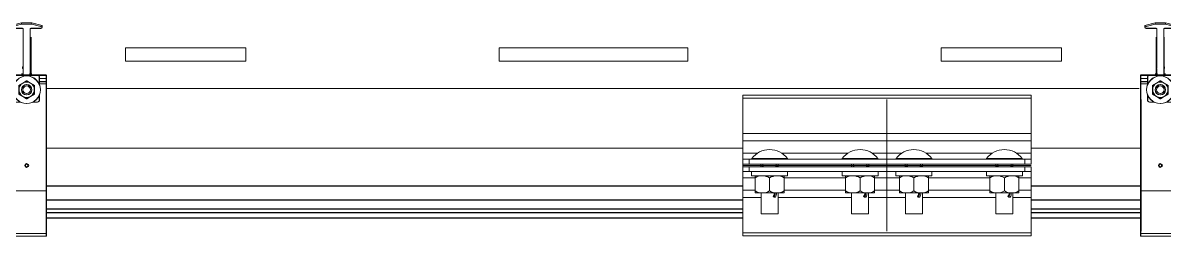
# Model space of a CAD drawing. Header units: feet. Extents: x 0.3 to 98.5, y -18.6 to 31.5.
# Drawn here: x 67.081 to 69.492, y -5.478 to -5.027 of the extents above; entities that cross this region are included whole.
import ezdxf

# ---------------------------------------------------------------- set-up
doc = ezdxf.new("R2010")
doc.units = ezdxf.units.FT
doc.header["$MEASUREMENT"] = 0
for name, color, linetype in [('ATI CENTER SUPPORT', 7, 'Continuous'), ('DC FEEEDERS', 1, 'Continuous'), ('DC STRING CABLES', 30, 'Continuous')]:
    doc.layers.add(name, color=color, linetype=linetype)

# ---------------------------------------------------------------- blocks, each defined once
blk = doc.blocks.new('CLAMP')
at = {"color": 3, "linetype": 'Continuous', "lineweight": 15}
for p, q in [((-0.0144, 0.1299), (-0.0144, 0.1287)), ((-0.0048, 0.1326), (-0.0142, 0.1302)), ((-0.0048, 0.1315), (-0.0142, 0.129)), ((-0.0142, 0.1302), (-0.0142, 0.129)), ((-0.0131, 0.1275), (-0.004, 0.1275)), ((-0.0048, 0.1326), (-0.0048, 0.1315)), ((0.0048, 0.1326), (-0.0048, 0.1326)), ((0.0048, 0.1315), (-0.0048, 0.1315)), ((0.004, 0.1275), (0.0131, 0.1275)), ((0.0048, 0.1326), (0.0048, 0.1315)), ((0.0142, 0.1302), (0.0048, 0.1326)), ((0.0142, 0.129), (0.0048, 0.1315)), ((0.0142, 0.1302), (0.0142, 0.129)), ((0.0144, 0.1299), (0.0144, 0.1287)), ((-0.0032, 0.1267), (-0.0032, 0.091)), ((0.0032, 0.1242), (0.0032, 0.1267)), ((0.0032, 0.091), (0.0032, 0.1242)), ((-0.0035, 0.0851), (-0.0049, 0.0851)), ((-0.0035, 0.0851), (-0.0049, 0.0851)), ((-0.0049, 0.0848), (-0.0041, 0.0848)), ((-0.0041, 0.0848), (-0.0041, 0.0841)), ((-0.0032, 0.0921), (-0.0037, 0.0916)), ((-0.0037, 0.0916), (-0.0037, 0.0905)), ((-0.0037, 0.0916), (-0.0037, 0.0916)), ((-0.0032, 0.091), (-0.0037, 0.0905)), ((-0.0037, 0.0905), (-0.0032, 0.09)), ((-0.0032, 0.09), (-0.0032, 0.0851)), ((0.0032, 0.0921), (0.0037, 0.0916)), ((0.0032, 0.091), (0.0037, 0.0905)), ((0.0037, 0.0905), (0.0032, 0.09)), ((0.0032, 0.0839), (0.0032, 0.09)), ((0.0037, 0.0916), (0.0037, 0.0905)), ((0.0037, 0.0916), (0.0037, 0.0916)), ((-0.0182, 0.0808), (-0.0182, 0.0839)), ((-0.0182, 0.0782), (-0.0182, 0.0808)), ((-0.0182, 0.0808), (-0.0117, 0.0808)), ((-0.0182, 0.0782), (-0.0182, 0.0778)), ((-0.0182, 0.0782), (-0.0117, 0.0782)), ((-0.0182, 0.0778), (-0.0182, 0.0758)), ((-0.0117, 0.0778), (-0.0182, 0.0778)), ((-0.0182, 0.0758), (-0.0182, -0.0236)), ((-0.0117, 0.0758), (-0.0182, 0.0758)), ((-0.0117, 0.0828), (-0.0117, 0.0821)), ((-0.0117, 0.0821), (-0.0117, 0.0755)), ((-0.0072, 0.0839), (-0.0102, 0.0837)), ((-0.0102, 0.0839), (-0.0102, 0.0837)), ((-0.0036, 0.0766), (-0.0072, 0.0745)), ((-0.0072, 0.0704), (-0.0072, 0.0745)), ((-0.0041, 0.0841), (-0.0049, 0.084)), ((0, 0.0787), (-0.0036, 0.0766)), ((0.0036, 0.0766), (0, 0.0787)), ((0.0072, 0.0745), (0.0036, 0.0766)), ((0.0102, 0.0837), (0.0072, 0.0839)), ((0.0072, 0.0704), (0.0072, 0.0745)), ((0.0102, 0.0839), (0.0102, 0.0837)), ((0.0117, 0.0828), (0.0117, 0.0821)), ((0.0117, 0.0755), (0.0117, 0.0821)), ((0.0117, 0.0808), (0.0182, 0.0808)), ((0.0117, 0.0782), (0.0182, 0.0782)), ((0.0182, 0.0778), (0.0117, 0.0778)), ((0.0182, 0.0758), (0.0117, 0.0758)), ((0.0182, 0.0808), (0.0182, 0.0839)), ((0.0182, 0.0782), (0.0182, 0.0808)), ((0.0182, 0.0782), (0.0182, 0.0778)), ((0.0182, 0.0778), (0.0182, 0.0758)), ((0.0182, 0.0758), (0.0182, -0.0236)), ((-0.0117, 0.0652), (-0.0117, 0.0605)), ((-0.0072, 0.0662), (-0.0072, 0.0704)), ((-0.0072, 0.0662), (-0.0036, 0.0642)), ((-0.0036, 0.0642), (0, 0.0621)), ((0, 0.0621), (0.0036, 0.0642)), ((0.0036, 0.0642), (0.0072, 0.0662)), ((0.0072, 0.0662), (0.0072, 0.0704)), ((0.0117, 0.0605), (0.0117, 0.0652)), ((-0.0101, 0.0589), (-0.0056, 0.0589)), ((0.0056, 0.0589), (0.0101, 0.0589)), ((0.0182, -0.0236), (-0.0182, -0.0236)), ((-0.0182, -0.0633), (-0.0182, -0.0236)), ((0.0182, -0.0633), (0.0182, -0.0236)), ((0.0182, -0.0633), (-0.0182, -0.0633)), ((-0.0182, -0.0657), (-0.0182, -0.0633)), ((0.0182, -0.0657), (0.0182, -0.0633)), ((0.0182, -0.0657), (-0.0182, -0.0657))]:
    blk.add_line(p, q, dxfattribs=at)
at = {"color": 3}
for p, q in [((-0.0182, 0.0839), (0.0182, 0.0839)), ((-0.0182, 0.0612), (-0.0182, -0.0612))]:
    blk.add_line(p, q, dxfattribs=at)
at = {"color": 3, "linetype": 'Continuous', "lineweight": 15}
for radius in [0.0128, 0.0048, 0.0036]:
    blk.add_circle((0, 0.0704), radius, dxfattribs=at)
at = {"color": 3}
blk.add_circle((0, 0), 0.00147, dxfattribs=at)
at = {"color": 3, "linetype": 'Continuous', "lineweight": 15}
for centre, radius, start, end in [((-0.0141, 0.1299), 0.0003, 104.672, 179.9818), ((-0.0141, 0.1287), 0.0003, 104.672, 179.9818), ((-0.0131, 0.1287), 0.00128, 180.0273, 270.0273), ((-0.004, 0.1267), 0.000799, 0.0273, 90.0273), ((0.004, 0.1267), 0.000799, 89.9727, 179.9727), ((0.0131, 0.1287), 0.00128, 269.9727, 359.9727), ((0.0141, 0.1299), 0.0003, 0.0182, 75.328), ((0.0141, 0.1287), 0.0003, 0.0182, 75.328), ((-0.0042, 0.0851), 0.00101, 273.3224, 359.9748), ((-0.0103, 0.0829), 0.00139, 133.1103, 183.5333), ((-0.0101, 0.0821), 0.0016, 93.3224, 179.9748), ((0, 0.0704), 0.00719, 120, 180), ((0, 0.0704), 0.00719, 60, 120), ((0, 0.0704), 0.00719, 0, 60), ((0.0101, 0.0821), 0.0016, 0.0252, 86.6776), ((0.0102, 0.0828), 0.00154, 359.0792, 44.4283), ((0, 0.0704), 0.00719, 180, 240), ((0, 0.0704), 0.00719, 240, 300), ((0, 0.0704), 0.00719, 300, 0), ((-0.0101, 0.0605), 0.0016, 180.0273, 270.0273), ((0.0101, 0.0605), 0.0016, 269.9727, 359.9727)]:
    blk.add_arc(centre, radius, start, end, dxfattribs=at)
blk.add_ellipse((-0.0042, 0.0859), major_axis=(0, 0.00107), ratio=0.942202, start_param=3.200091, end_param=4.712389, dxfattribs=at)
blk = doc.blocks.new('*U20')
at = {"color": 1}
blk.add_line((-0.5005, 0.0354), (-0.5005, 0), dxfattribs=at)
at = {"color": 2}
for p, q in [((-0.5, 0.0354), (-0.5, 0)), ((0.545, 0.0354), (0.545, 0))]:
    blk.add_line(p, q, dxfattribs=at)
at = {"color": 1, "extrusion": (1, 0, 0), "const_width": 1.9558, "elevation": -0.5005}
blk.add_lwpolyline([(0, 0), (0.0354, 0)], dxfattribs=at)
at = {"color": 2, "extrusion": (1, 0, 0), "const_width": 1.9558, "elevation": -0.5005}
blk.add_lwpolyline([(0, 0), (0.0354, 0)], dxfattribs=at)
at = {"color": 1, "extrusion": (0, -1, 0), "const_width": 1.9558, "elevation": -0.0354}
blk.add_lwpolyline([(-0.5, 0), (0.545, 0)], dxfattribs=at)
at = {"color": 2, "extrusion": (-1, 0, 0), "const_width": 1.9558, "elevation": -0.5455}
blk.add_lwpolyline([(0, 0), (-0.0354, 0)], dxfattribs=at)
at = {"color": 1, "extrusion": (0, 1, 0), "const_width": 1.9558}
blk.add_lwpolyline([(0.5, 0), (-0.545, 0)], dxfattribs=at)
blk.add_blockref('CLAMP', (-0.5037, -0.0839))
at = {"xscale": -1}
blk.add_blockref('CLAMP', (0.5487, -0.0839), dxfattribs=at)

msp = doc.modelspace()

# ---------------------------------------------------------------- linework, layer by layer
at = {"color": 1}
msp.add_line((69.49159, -5.05703), (69.49159, -5.13747), dxfattribs=at)
at = {"color": 2, "extrusion": (-1, 0, -1.22465e-16), "const_width": 4.44955, "elevation": -67.08185}
msp.add_lwpolyline([(5.13747, 0), (5.05703, 0)], dxfattribs=at)
at = {"color": 1, "extrusion": (1, 0, 1.22465e-16), "const_width": 4.44955, "elevation": 69.49159}
msp.add_lwpolyline([(-5.13747, 0), (-5.05703, 0)], dxfattribs=at)
at = {"color": 2, "extrusion": (1, 0, 1.22465e-16), "const_width": 4.44955, "elevation": 69.49159}
msp.add_lwpolyline([(-5.13747, 0), (-5.05703, 0)], dxfattribs=at)
at = {"layer": 'ATI CENTER SUPPORT', "color": 8, "linetype": 'Continuous', "lineweight": 15}
for p, q in [((67.13105, -5.16539), (69.43957, -5.16539)), ((68.60185, -5.32565, -0.00016), (68.60185, -5.17983, -0.00016)), ((69.21149, -5.17983, -0.00016), (68.60185, -5.17983, -0.00016)), ((69.21149, -5.17983, -0.00016), (69.21149, -5.32565, -0.00016)), ((69.21149, -5.18607, -0.00016), (68.60185, -5.18607, -0.00016)), ((69.21149, -5.26095, -0.00016), (68.60185, -5.26095, -0.00016)), ((69.21149, -5.27603, -0.00016), (68.60185, -5.27603, -0.00016)), ((67.13105, -5.29203), (68.60185, -5.29203)), ((68.6337, -5.30196, -0.00016), (68.60185, -5.30196, -0.00016)), ((68.82478, -5.30196, -0.00016), (68.68373, -5.30196, -0.00016)), ((68.93852, -5.30196, -0.00016), (68.87482, -5.30196, -0.00016)), ((69.12961, -5.30196, -0.00016), (68.98856, -5.30196, -0.00016)), ((69.21149, -5.30196, -0.00016), (69.17964, -5.30196, -0.00016)), ((69.21149, -5.29203), (69.4428, -5.29203)), ((68.60185, -5.31531, -0.00016), (69.21149, -5.31531, -0.00016)), ((69.21149, -5.32565, -0.00016), (68.60185, -5.32565, -0.00016)), ((68.6155, -5.31531, -0.00016), (68.6155, -5.32565, -0.00016)), ((68.62116, -5.3139, -0.00016), (68.62116, -5.31531, -0.00016)), ((68.62116, -5.3139, -0.00016), (68.69627, -5.3139, -0.00016)), ((68.64052, -5.3296, -0.00016), (68.64052, -5.32565, -0.00016)), ((68.64456, -5.32565, -0.00016), (68.64456, -5.3296, -0.00016)), ((68.67287, -5.3296, -0.00016), (68.67287, -5.32565, -0.00016)), ((68.67692, -5.32565, -0.00016), (68.67692, -5.3296, -0.00016)), ((68.69627, -5.31531, -0.00016), (68.69627, -5.3139, -0.00016)), ((68.81224, -5.3139, -0.00016), (68.81224, -5.31531, -0.00016)), ((68.81224, -5.3139, -0.00016), (68.88736, -5.3139, -0.00016)), ((68.8316, -5.3296, -0.00016), (68.8316, -5.32565, -0.00016)), ((68.83564, -5.32565, -0.00016), (68.83564, -5.3296, -0.00016)), ((68.86396, -5.3296, -0.00016), (68.86396, -5.32565, -0.00016)), ((68.868, -5.32565, -0.00016), (68.868, -5.3296, -0.00016)), ((68.88736, -5.31531, -0.00016), (68.88736, -5.3139, -0.00016)), ((68.92598, -5.3139, -0.00016), (68.92598, -5.31531, -0.00016)), ((68.92598, -5.3139, -0.00016), (69.0011, -5.3139, -0.00016)), ((68.94534, -5.3296, -0.00016), (68.94534, -5.32565, -0.00016)), ((68.94938, -5.32565, -0.00016), (68.94938, -5.3296, -0.00016)), ((68.9777, -5.3296, -0.00016), (68.9777, -5.32565, -0.00016)), ((68.98174, -5.32565, -0.00016), (68.98174, -5.33106, -0.00016)), ((69.0011, -5.31531, -0.00016), (69.0011, -5.3139, -0.00016)), ((69.11707, -5.3139, -0.00016), (69.11707, -5.31531, -0.00016)), ((69.11707, -5.3139, -0.00016), (69.19218, -5.3139, -0.00016)), ((69.13642, -5.3296, -0.00016), (69.13642, -5.32565, -0.00016)), ((69.14047, -5.32565, -0.00016), (69.14047, -5.3296, -0.00016)), ((69.16878, -5.3296, -0.00016), (69.16878, -5.32565, -0.00016)), ((69.17282, -5.32565, -0.00016), (69.17282, -5.33106, -0.00016)), ((69.19218, -5.31531, -0.00016), (69.19218, -5.3139, -0.00016)), ((69.19784, -5.32565, -0.00016), (69.19784, -5.31531, -0.00016)), ((68.60185, -5.32837, 0.14851), (69.21149, -5.32837, 0.14851)), ((68.60185, -5.33106, -0.00016), (69.21149, -5.33106, -0.00016)), ((68.60185, -5.47688, -0.00016), (68.60185, -5.33106, -0.00016)), ((69.21149, -5.3414, -0.00016), (68.60185, -5.3414, -0.00016)), ((68.6155, -5.33106, -0.00016), (68.6155, -5.3414, -0.00016)), ((68.62079, -5.3414, -0.00016), (68.62079, -5.35007, -0.00016)), ((68.69665, -5.35007, -0.00016), (68.62079, -5.35007, -0.00016)), ((68.62804, -5.38652, -0.00016), (68.62804, -5.35007, -0.00016)), ((68.64724, -5.33106, -0.00016), (68.64456, -5.3296, -0.00016)), ((68.67287, -5.3296, -0.00016), (68.67021, -5.33106, -0.00016)), ((68.6894, -5.35007, -0.00016), (68.6894, -5.38652, -0.00016)), ((68.69665, -5.35007, -0.00016), (68.69665, -5.3414, -0.00016)), ((68.81187, -5.3414, -0.00016), (68.81187, -5.35007, -0.00016)), ((68.88773, -5.35007, -0.00016), (68.81187, -5.35007, -0.00016)), ((68.81912, -5.38652, -0.00016), (68.81912, -5.35007, -0.00016)), ((68.83832, -5.33106, -0.00016), (68.83564, -5.3296, -0.00016)), ((68.86396, -5.3296, -0.00016), (68.86129, -5.33106, -0.00016)), ((68.88048, -5.35007, -0.00016), (68.88048, -5.38652, -0.00016)), ((68.88773, -5.35007, -0.00016), (68.88773, -5.3414, -0.00016)), ((68.92561, -5.3414, -0.00016), (68.92561, -5.35007, -0.00016)), ((69.00147, -5.35007, -0.00016), (68.92561, -5.35007, -0.00016)), ((68.93286, -5.38652, -0.00016), (68.93286, -5.35007, -0.00016)), ((68.94938, -5.3296, -0.00016), (68.95205, -5.33106, -0.00016)), ((68.95206, -5.33106, -0.00016), (68.94938, -5.3296, -0.00016)), ((68.97502, -5.33106, -0.00016), (68.9777, -5.3296, -0.00016)), ((68.9777, -5.3296, -0.00016), (68.97503, -5.33106, -0.00016)), ((68.99422, -5.35007, -0.00016), (68.99422, -5.38652, -0.00016)), ((69.00147, -5.35007, -0.00016), (69.00147, -5.3414, -0.00016)), ((69.11669, -5.3414, -0.00016), (69.11669, -5.35007, -0.00016)), ((69.19256, -5.35007, -0.00016), (69.11669, -5.35007, -0.00016)), ((69.12394, -5.38652, -0.00016), (69.12394, -5.35007, -0.00016)), ((69.14314, -5.33106, -0.00016), (69.14047, -5.3296, -0.00016)), ((69.14047, -5.3296, -0.00016), (69.14313, -5.33106, -0.00016)), ((69.1661, -5.33106, -0.00016), (69.16878, -5.3296, -0.00016)), ((69.16878, -5.3296, -0.00016), (69.16611, -5.33106, -0.00016)), ((69.1853, -5.35007, -0.00016), (69.1853, -5.38652, -0.00016)), ((69.19256, -5.35007, -0.00016), (69.19256, -5.3414, -0.00016)), ((69.19784, -5.3414, -0.00016), (69.19784, -5.33106, -0.00016)), ((69.21149, -5.47688, -0.00016), (69.21149, -5.33106, -0.00016)), ((68.62804, -5.35475, -0.00016), (68.60185, -5.35475, -0.00016)), ((68.65872, -5.3544, -0.00016), (68.65872, -5.38219, -0.00016)), ((68.81912, -5.35475, -0.00016), (68.6894, -5.35475, -0.00016)), ((68.8498, -5.3544, -0.00016), (68.8498, -5.38219, -0.00016)), ((68.93286, -5.35475, -0.00016), (68.88048, -5.35475, -0.00016)), ((68.96354, -5.3544, -0.00016), (68.96354, -5.38219, -0.00016)), ((69.12394, -5.35475, -0.00016), (68.99422, -5.35475, -0.00016)), ((69.15462, -5.3544, -0.00016), (69.15462, -5.38219, -0.00016)), ((69.21149, -5.35475, -0.00016), (69.1853, -5.35475, -0.00016)), ((68.62804, -5.38068, -0.00016), (68.60185, -5.38068, -0.00016)), ((68.64066, -5.39575, -0.00016), (68.60185, -5.39575, -0.00016)), ((68.6894, -5.38652, -0.00016), (68.62804, -5.38652, -0.00016)), ((68.64066, -5.38652, -0.00016), (68.64066, -5.43087, -0.00016)), ((68.66801, -5.3957, -0.00016), (68.66624, -5.39375, -0.00016)), ((68.67102, -5.3957, -0.00016), (68.66801, -5.3957, -0.00016)), ((68.67677, -5.43087, -0.00016), (68.67677, -5.38652, -0.00016)), ((68.83174, -5.39575, -0.00016), (68.67677, -5.39575, -0.00016)), ((68.81912, -5.38068, -0.00016), (68.6894, -5.38068, -0.00016)), ((68.88048, -5.38652, -0.00016), (68.81912, -5.38652, -0.00016)), ((68.83174, -5.38652, -0.00016), (68.83174, -5.43087, -0.00016)), ((68.8591, -5.3957, -0.00016), (68.85733, -5.39375, -0.00016)), ((68.8621, -5.3957, -0.00016), (68.8591, -5.3957, -0.00016)), ((68.86786, -5.43087, -0.00016), (68.86786, -5.38652, -0.00016)), ((68.94548, -5.39575, -0.00016), (68.86786, -5.39575, -0.00016)), ((68.93286, -5.38068, -0.00016), (68.88048, -5.38068, -0.00016)), ((68.99422, -5.38652, -0.00016), (68.93286, -5.38652, -0.00016)), ((68.94548, -5.38652, -0.00016), (68.94548, -5.43087, -0.00016)), ((68.97284, -5.3957, -0.00016), (68.97107, -5.39375, -0.00016)), ((68.97584, -5.3957, -0.00016), (68.97284, -5.3957, -0.00016)), ((68.9816, -5.43087, -0.00016), (68.9816, -5.38652, -0.00016)), ((69.13657, -5.39575, -0.00016), (68.9816, -5.39575, -0.00016)), ((69.12394, -5.38068, -0.00016), (68.99422, -5.38068, -0.00016)), ((69.1853, -5.38652, -0.00016), (69.12394, -5.38652, -0.00016)), ((69.13657, -5.38652, -0.00016), (69.13657, -5.43087, -0.00016)), ((69.16392, -5.3957, -0.00016), (69.16215, -5.39375, -0.00016)), ((69.16692, -5.3957, -0.00016), (69.16392, -5.3957, -0.00016)), ((69.17268, -5.43087, -0.00016), (69.17268, -5.38652, -0.00016)), ((69.21149, -5.39575, -0.00016), (69.17268, -5.39575, -0.00016)), ((69.21149, -5.38068, -0.00016), (69.1853, -5.38068, -0.00016)), ((68.64066, -5.43087, -0.00016), (68.67677, -5.43087, -0.00016)), ((68.83174, -5.43087, -0.00016), (68.86786, -5.43087, -0.00016)), ((68.94548, -5.43087, -0.00016), (68.9816, -5.43087, -0.00016)), ((69.13657, -5.43087, -0.00016), (69.17268, -5.43087, -0.00016)), ((69.21149, -5.47063, -0.00016), (68.60185, -5.47063, -0.00016)), ((69.21149, -5.47688, -0.00016), (68.60185, -5.47688, -0.00016))]:
    msp.add_line(p, q, dxfattribs=at)
at = {"layer": 'ATI CENTER SUPPORT', "color": 8, "linetype": 'Continuous', "lineweight": 15, "extrusion": (1, 0, 0)}
for p, q in [((68.90667, -5.4676), (68.90667, -5.18913)), ((68.60185, -5.21279), (68.60185, -5.44394)), ((68.60185, -5.32837, 0.14851), (68.60185, -5.32837, -0.33334))]:
    msp.add_line(p, q, dxfattribs=at)
at = {"layer": 'ATI CENTER SUPPORT', "color": 8, "linetype": 'Continuous', "lineweight": 15, "extrusion": (0, 0, -1)}
msp.add_line((68.60185, -5.32837, -0.14851), (69.21149, -5.32837, -0.14851), dxfattribs=at)
at = {"layer": 'ATI CENTER SUPPORT', "color": 8, "linetype": 'Continuous', "lineweight": 15, "extrusion": (-1, 0, 0)}
for p, q in [((68.90667, -5.32837), (68.90667, -5.32835, 0.27432)), ((68.90667, -5.32837, 0.27432), (68.90667, -5.32835, -0.00016)), ((69.21149, -5.32837, -0.14851), (69.21149, -5.32837, 0.14851))]:
    msp.add_line(p, q, dxfattribs=at)
at = {"layer": 'ATI CENTER SUPPORT', "color": 8, "linetype": 'Continuous', "lineweight": 15}
for points in [[(67.29821, -5.07978), (67.55256, -5.07978), (67.55256, -5.10746), (67.29821, -5.10746)], [(68.0872, -5.07978), (68.48624, -5.07978), (68.48624, -5.10746), (68.0872, -5.10746)], [(69.02088, -5.07978), (69.27523, -5.07978), (69.27523, -5.10746), (69.02088, -5.10746)]]:
    msp.add_lwpolyline(points, close=True, dxfattribs=at)
at = {"layer": 'ATI CENTER SUPPORT', "color": 8, "linetype": 'Continuous', "lineweight": 15, "elevation": -0.00016, "flags": 128}
for points in [[(68.64456, -5.3296), (68.64338, -5.32899), (68.64221, -5.32864), (68.64137, -5.32862), (68.64085, -5.32884), (68.64056, -5.32926), (68.64052, -5.3296)], [(68.67692, -5.3296), (68.67674, -5.32899), (68.67616, -5.32864), (68.67536, -5.32862), (68.67448, -5.32884), (68.67349, -5.32926), (68.67287, -5.3296)], [(68.83564, -5.3296), (68.83446, -5.32899), (68.83329, -5.32864), (68.83246, -5.32862), (68.83193, -5.32884), (68.83165, -5.32926), (68.8316, -5.3296)], [(68.868, -5.3296), (68.86782, -5.32899), (68.86725, -5.32864), (68.86644, -5.32862), (68.86556, -5.32884), (68.86458, -5.32926), (68.86396, -5.3296)], [(68.94534, -5.3296), (68.94552, -5.32899), (68.94609, -5.32864), (68.9469, -5.32862), (68.94778, -5.32884), (68.94876, -5.32926), (68.94938, -5.3296)], [(68.94938, -5.3296), (68.9482, -5.32899), (68.94703, -5.32864), (68.9462, -5.32862), (68.94567, -5.32884), (68.94539, -5.32926), (68.94534, -5.3296)], [(68.9777, -5.3296), (68.97888, -5.32899), (68.98005, -5.32864), (68.98089, -5.32862), (68.98141, -5.32884), (68.98169, -5.32926), (68.98174, -5.3296)], [(68.98174, -5.3296), (68.98156, -5.32899), (68.98099, -5.32864), (68.98018, -5.32862), (68.9793, -5.32884), (68.97832, -5.32926), (68.9777, -5.3296)], [(69.13642, -5.3296), (69.1366, -5.32899), (69.13718, -5.32864), (69.13798, -5.32862), (69.13886, -5.32884), (69.13985, -5.32926), (69.14047, -5.3296)], [(69.14047, -5.3296), (69.13929, -5.32899), (69.13812, -5.32864), (69.13728, -5.32862), (69.13675, -5.32884), (69.13647, -5.32926), (69.13642, -5.3296)], [(69.16878, -5.3296), (69.16996, -5.32899), (69.17113, -5.32864), (69.17197, -5.32862), (69.17249, -5.32884), (69.17278, -5.32926), (69.17282, -5.3296)], [(69.17282, -5.3296), (69.17265, -5.32899), (69.17207, -5.32864), (69.17127, -5.32862), (69.17038, -5.32884), (69.1694, -5.32926), (69.16878, -5.3296)]]:
    msp.add_lwpolyline(points, dxfattribs=at)
at = {"layer": 'ATI CENTER SUPPORT', "color": 8, "linetype": 'Continuous', "lineweight": 15}
for centre, radius, start, end in [((68.65872, -5.34079, -0.00016), 0.04619, 35.60762, 144.39238), ((68.8498, -5.34079, -0.00016), 0.04619, 35.60762, 144.39238), ((68.96354, -5.34079, -0.00016), 0.04619, 35.60762, 144.39238), ((69.15462, -5.34079, -0.00016), 0.04619, 35.60762, 144.39238), ((68.64394, -5.38137, -0.00016), 0.03131, 91.02642, 120.52205), ((68.64218, -5.38361, -0.00016), 0.03356, 60.48832, 87.9632), ((68.67522, -5.3835, -0.00016), 0.03345, 91.98948, 119.55899), ((68.67326, -5.38221, -0.00016), 0.03215, 59.87257, 88.57895), ((68.83502, -5.38137, -0.00016), 0.03131, 91.02642, 120.52205), ((68.83327, -5.38361, -0.00016), 0.03356, 60.48832, 87.9632), ((68.8663, -5.3835, -0.00016), 0.03345, 91.98948, 119.55899), ((68.86434, -5.38221, -0.00016), 0.03215, 59.87257, 88.57895), ((68.94876, -5.38137, -0.00016), 0.03131, 91.02642, 120.52205), ((68.94701, -5.38361, -0.00016), 0.03356, 60.48832, 87.9632), ((68.98004, -5.3835, -0.00016), 0.03345, 91.98948, 119.55899), ((68.97808, -5.38221, -0.00016), 0.03215, 59.87257, 88.57895), ((69.13984, -5.38137, -0.00016), 0.03131, 91.02642, 120.52205), ((69.13809, -5.38361, -0.00016), 0.03356, 60.48832, 87.9632), ((69.17113, -5.3835, -0.00016), 0.03345, 91.98948, 119.55899), ((69.16917, -5.38221, -0.00016), 0.03215, 59.87257, 88.57895), ((68.64394, -5.35522, -0.00016), 0.03131, 239.47795, 268.97358), ((68.64218, -5.35298, -0.00016), 0.03356, 272.0368, 299.51168), ((68.67522, -5.35309, -0.00016), 0.03345, 240.44101, 268.01052), ((68.65872, -5.38726, -0.00016), 0.00994, 319.23661, 4.23761), ((68.65363, -5.38713, -0.00016), 0.01675, 329.22727, 2.08866), ((68.65663, -5.38713, -0.00016), 0.01675, 329.22727, 2.08866), ((68.67326, -5.35438, -0.00016), 0.03215, 271.42105, 300.12743), ((68.83502, -5.35522, -0.00016), 0.03131, 239.47795, 268.97358), ((68.83327, -5.35298, -0.00016), 0.03356, 272.0368, 299.51168), ((68.8663, -5.35309, -0.00016), 0.03345, 240.44101, 268.01052), ((68.8498, -5.38726, -0.00016), 0.00994, 319.23661, 4.23761), ((68.84471, -5.38713, -0.00016), 0.01675, 329.22727, 2.08866), ((68.84771, -5.38713, -0.00016), 0.01675, 329.22727, 2.08866), ((68.86434, -5.35438, -0.00016), 0.03215, 271.42105, 300.12743), ((68.94876, -5.35522, -0.00016), 0.03131, 239.47795, 268.97358), ((68.94701, -5.35298, -0.00016), 0.03356, 272.0368, 299.51168), ((68.98004, -5.35309, -0.00016), 0.03345, 240.44101, 268.01052), ((68.96354, -5.38726, -0.00016), 0.00994, 319.23661, 4.23761), ((68.95845, -5.38713, -0.00016), 0.01675, 329.22727, 2.08866), ((68.96145, -5.38713, -0.00016), 0.01675, 329.22727, 2.08866), ((68.97808, -5.35438, -0.00016), 0.03215, 271.42105, 300.12743), ((69.13984, -5.35522, -0.00016), 0.03131, 239.47795, 268.97358), ((69.13809, -5.35298, -0.00016), 0.03356, 272.0368, 299.51168), ((69.17113, -5.35309, -0.00016), 0.03345, 240.44101, 268.01052), ((69.15462, -5.38726, -0.00016), 0.00994, 319.23661, 4.23761), ((69.14953, -5.38713, -0.00016), 0.01675, 329.22727, 2.08866), ((69.15253, -5.38713, -0.00016), 0.01675, 329.22727, 2.08866), ((69.16917, -5.35438, -0.00016), 0.03215, 271.42105, 300.12743)]:
    msp.add_arc(centre, radius, start, end, dxfattribs=at)
at = {"layer": 'DC FEEEDERS'}
for points in [[(68.60185, -5.37217), (67.13064, -5.37217)], [(69.4428, -5.37217), (69.21149, -5.37217)], [(68.60185, -5.42819), (67.13064, -5.42819)], [(69.4428, -5.42819), (69.21149, -5.42819)]]:
    msp.add_lwpolyline(points, dxfattribs=at)
at = {"layer": 'DC STRING CABLES', "flags": 128}
for points in [[(67.13064, -5.40114), (68.60185, -5.40114)], [(67.13064, -5.42005), (68.60185, -5.42005)], [(69.21149, -5.40114), (69.4428, -5.40114)], [(69.21149, -5.42005), (69.4428, -5.42005)], [(67.13064, -5.43896), (68.60185, -5.43896)], [(69.21149, -5.43896), (69.4428, -5.43896)]]:
    msp.add_lwpolyline(points, dxfattribs=at)

# ---------------------------------------------------------------- block references
at = {"yscale": 2.275051939133412, "zscale": 2.275051939133412}
for p, xscale in [((67.08916, -5.32837), -2.275051939133412), ((69.48428, -5.32837), 2.275051939133412)]:
    msp.add_blockref('CLAMP', p, dxfattribs=dict(at, xscale=xscale))
at = {"layer": 'ATI CENTER SUPPORT', "color": 8, "linetype": 'Continuous', "lineweight": 15, "xscale": 2.275051939133412, "yscale": 2.275051939133412, "zscale": 2.275051939133412}
msp.add_blockref('*U20', (68.23553, -5.13747), dxfattribs=at)

doc.saveas('drawing.dxf')
